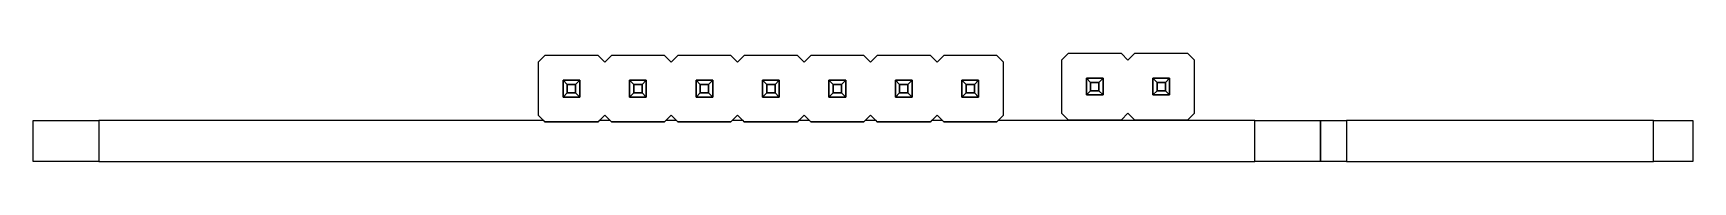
# Model space of a CAD drawing. Header units: millimetres. Extents: x -63.4 to 0, y 0 to 4.1.
import ezdxf

# ---------------------------------------------------------------- set-up
doc = ezdxf.new("R2010")
doc.units = ezdxf.units.MM
doc.layers.get('0').update_dxf_attribs({"linetype": 'CONTINUOUS'})

msp = doc.modelspace()

# ---------------------------------------------------------------- linework, layer by layer
for p, q in [((-35.07, 2.954), (-35.39, 2.954)), ((-20.153, 3.033), (-20.473, 3.033))]:
    msp.add_line(p, q)
for points in [[(-26.594, 1.524), (-26.34, 1.778), (-26.34, 3.81), (-26.594, 4.064), (-28.626, 4.064), (-28.88, 3.81), (-29.134, 4.064), (-31.166, 4.064), (-31.42, 3.81), (-31.674, 4.064), (-33.706, 4.064), (-33.96, 3.81), (-34.214, 4.064), (-36.246, 4.064), (-36.5, 3.81), (-36.754, 4.064), (-38.786, 4.064), (-39.04, 3.81), (-39.294, 4.064), (-41.326, 4.064), (-41.58, 3.81), (-41.834, 4.064), (-43.866, 4.064), (-44.12, 3.81), (-44.12, 1.778), (-43.866, 1.524), (-41.834, 1.524), (-41.58, 1.778), (-41.326, 1.524), (-39.294, 1.524), (-39.04, 1.778), (-38.786, 1.524), (-36.754, 1.524), (-36.5, 1.778), (-36.246, 1.524), (-34.214, 1.524), (-33.96, 1.778), (-33.706, 1.524), (-31.674, 1.524), (-31.42, 1.778), (-31.166, 1.524), (-29.134, 1.524), (-28.88, 1.778), (-28.626, 1.524)], [(-19.297, 1.603), (-19.043, 1.857), (-19.043, 3.889), (-19.297, 4.143), (-21.329, 4.143), (-21.583, 3.889), (-21.837, 4.143), (-23.869, 4.143), (-24.123, 3.889), (-24.123, 1.857), (-23.869, 1.603), (-21.837, 1.603), (-21.583, 1.857), (-21.329, 1.603)], [(-22.693, 3.033), (-22.533, 3.193), (-23.173, 3.193), (-23.013, 3.033)], [(-23.013, 3.033), (-23.173, 3.193), (-23.173, 2.553), (-23.013, 2.713)], [(-22.533, 2.553), (-23.173, 2.553), (-23.173, 3.193), (-22.533, 3.193)], [(-22.533, 3.193), (-22.693, 3.033), (-22.693, 2.713), (-22.533, 2.553)], [(-20.473, 3.033), (-20.633, 3.193), (-20.633, 2.553), (-20.473, 2.713)], [(-20.153, 3.033), (-19.993, 3.193), (-20.633, 3.193), (-20.473, 3.033)], [(-19.993, 2.553), (-20.633, 2.553), (-20.633, 3.193), (-19.993, 3.193)], [(-19.993, 3.193), (-20.153, 3.033), (-20.153, 2.713), (-19.993, 2.553)], [(-42.69, 2.954), (-42.53, 3.114), (-43.17, 3.114), (-43.01, 2.954)], [(-43.01, 2.954), (-43.17, 3.114), (-43.17, 2.474), (-43.01, 2.634)], [(-43.17, 3.114), (-42.53, 3.114), (-42.53, 2.474), (-43.17, 2.474)], [(-42.53, 2.474), (-42.69, 2.634), (-43.01, 2.634), (-43.17, 2.474)], [(-43.01, 2.954), (-43.01, 2.634), (-42.69, 2.634), (-42.69, 2.954)], [(-42.53, 3.114), (-42.69, 2.954), (-42.69, 2.634), (-42.53, 2.474)], [(-40.15, 2.954), (-39.99, 3.114), (-40.63, 3.114), (-40.47, 2.954)], [(-40.47, 2.954), (-40.63, 3.114), (-40.63, 2.474), (-40.47, 2.634)], [(-39.99, 2.474), (-40.63, 2.474), (-40.63, 3.114), (-39.99, 3.114)], [(-39.99, 2.474), (-40.15, 2.634), (-40.47, 2.634), (-40.63, 2.474)], [(-40.47, 2.954), (-40.47, 2.634), (-40.15, 2.634), (-40.15, 2.954)], [(-39.99, 3.114), (-40.15, 2.954), (-40.15, 2.634), (-39.99, 2.474)], [(-37.61, 2.954), (-37.45, 3.114), (-38.09, 3.114), (-37.93, 2.954)], [(-37.93, 2.954), (-38.09, 3.114), (-38.09, 2.474), (-37.93, 2.634)], [(-37.45, 3.114), (-37.45, 2.474), (-38.09, 2.474), (-38.09, 3.114)], [(-37.45, 2.474), (-37.61, 2.634), (-37.93, 2.634), (-38.09, 2.474)], [(-37.93, 2.954), (-37.93, 2.634), (-37.61, 2.634), (-37.61, 2.954)], [(-37.45, 3.114), (-37.61, 2.954), (-37.61, 2.634), (-37.45, 2.474)], [(-35.39, 2.954), (-35.55, 3.114), (-35.55, 2.474), (-35.39, 2.634)], [(-35.07, 2.954), (-34.91, 3.114), (-35.55, 3.114), (-35.39, 2.954)], [(-35.55, 3.114), (-34.91, 3.114), (-34.91, 2.474), (-35.55, 2.474)], [(-34.91, 2.474), (-35.07, 2.634), (-35.39, 2.634), (-35.55, 2.474)], [(-35.39, 2.954), (-35.39, 2.634), (-35.07, 2.634), (-35.07, 2.954)], [(-34.91, 3.114), (-35.07, 2.954), (-35.07, 2.634), (-34.91, 2.474)], [(-32.53, 2.954), (-32.37, 3.114), (-33.01, 3.114), (-32.85, 2.954)], [(-32.85, 2.954), (-33.01, 3.114), (-33.01, 2.474), (-32.85, 2.634)], [(-33.01, 3.114), (-32.37, 3.114), (-32.37, 2.474), (-33.01, 2.474)], [(-32.37, 2.474), (-32.53, 2.634), (-32.85, 2.634), (-33.01, 2.474)], [(-32.85, 2.954), (-32.85, 2.634), (-32.53, 2.634), (-32.53, 2.954)], [(-32.37, 3.114), (-32.53, 2.954), (-32.53, 2.634), (-32.37, 2.474)], [(-29.99, 2.954), (-29.83, 3.114), (-30.47, 3.114), (-30.31, 2.954)], [(-30.31, 2.954), (-30.47, 3.114), (-30.47, 2.474), (-30.31, 2.634)], [(-29.83, 3.114), (-29.83, 2.474), (-30.47, 2.474), (-30.47, 3.114)], [(-29.83, 2.474), (-29.99, 2.634), (-30.31, 2.634), (-30.47, 2.474)], [(-30.31, 2.954), (-30.31, 2.634), (-29.99, 2.634), (-29.99, 2.954)], [(-29.83, 3.114), (-29.99, 2.954), (-29.99, 2.634), (-29.83, 2.474)], [(-27.45, 2.954), (-27.29, 3.114), (-27.93, 3.114), (-27.77, 2.954)], [(-27.77, 2.954), (-27.93, 3.114), (-27.93, 2.474), (-27.77, 2.634)], [(-27.29, 3.114), (-27.29, 2.474), (-27.93, 2.474), (-27.93, 3.114)], [(-27.29, 2.474), (-27.45, 2.634), (-27.77, 2.634), (-27.93, 2.474)], [(-27.77, 2.954), (-27.77, 2.634), (-27.45, 2.634), (-27.45, 2.954)], [(-27.29, 3.114), (-27.45, 2.954), (-27.45, 2.634), (-27.29, 2.474)], [(-22.533, 2.553), (-22.693, 2.713), (-23.013, 2.713), (-23.173, 2.553)], [(-23.013, 3.033), (-23.013, 2.713), (-22.693, 2.713), (-22.693, 3.033)], [(-19.993, 2.553), (-20.153, 2.713), (-20.473, 2.713), (-20.633, 2.553)], [(-20.473, 3.033), (-20.473, 2.713), (-20.153, 2.713), (-20.153, 3.033)], [(-60.914, 0), (-63.419, 0), (-63.419, 1.57), (-60.914, 1.57)], [(-28.626, 1.524), (-28.672, 1.57), (-29.088, 1.57), (-29.134, 1.524), (-31.166, 1.524), (-31.212, 1.57), (-31.628, 1.57), (-31.674, 1.524), (-33.706, 1.524), (-33.752, 1.57), (-34.168, 1.57), (-34.214, 1.524), (-36.246, 1.524), (-36.292, 1.57), (-36.708, 1.57), (-36.754, 1.524), (-38.786, 1.524), (-38.832, 1.57), (-39.248, 1.57), (-39.294, 1.524), (-41.326, 1.524), (-41.372, 1.57), (-41.788, 1.57), (-41.834, 1.524), (-43.866, 1.524), (-43.912, 1.57), (-60.914, 1.57), (-60.914, 0), (-16.733, 0), (-16.733, 1.57), (-26.548, 1.57), (-26.594, 1.524)], [(-14.229, 0), (-16.733, 0), (-16.733, 1.57), (-14.229, 1.57)], [(-13.229, 0), (-14.229, 0), (-14.229, 1.57), (-13.229, 1.57)], [(-13.229, 0), (-1.5, 0), (-1.5, 1.57), (-13.229, 1.57)], [(0, 0), (-1.5, 0), (-1.5, 1.57), (0, 1.57)]]:
    msp.add_lwpolyline(points, close=True)

doc.saveas('drawing.dxf')
